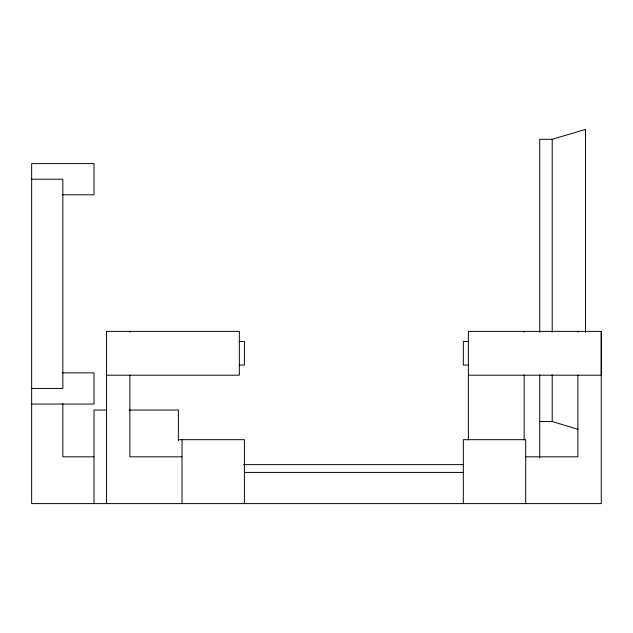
<?xml version="1.0" encoding="UTF-8"?>
<svg xmlns="http://www.w3.org/2000/svg" width="633" height="633" viewBox="0 0 633 633"><rect width="100%" height="100%" fill="white"/><g stroke="black" fill="none" stroke-linecap="round" stroke-linejoin="round"><path stroke-width="0.95" d="M106.384 332.127L106.471 331.383L239.337 331.383L239.337 375.195L106.471 375.195L106.384 374.451M539.727 332.27L539.727 139.3L552.205 139.3L585.493 129.401L585.493 332.317M31.65 179.202L62.833 179.202L62.833 388.448L31.65 388.448M62.833 194.79L94.016 194.79L94.016 163.607L31.65 163.607L31.65 503.599L601.263 503.599L601.263 331.383L468.396 331.383L468.396 439.99M239.337 341.519L244.409 341.519L244.409 365.059L239.337 365.059M468.396 341.519L463.324 341.519L463.324 365.059L468.396 365.059M62.833 372.861L94.016 372.861L94.016 404.044L31.65 404.044M468.396 375.195L601.263 375.195L601.263 331.383M106.771 410.042L94.016 410.042L94.016 503.599M129.33 410.042L178.371 410.042L178.371 440.576M539.727 421.531L552.205 421.531L578.095 429.364M178.371 439.674L244.409 439.674L244.409 503.599M94.016 456.82L62.833 456.82L62.833 403.514M182.035 456.82L129.86 456.82L129.86 375.195M525.699 456.82L577.874 456.82L577.874 375.195M243.539 464.622L463.704 464.622M244.409 472.416L463.324 472.416M577.874 331.383L577.874 332.127M552.205 139.3L552.205 332.206M552.205 374.76L552.205 421.531M539.727 374.815L539.727 457.817M525.699 503.599L525.699 439.674L463.324 439.674L463.324 503.599M524.14 331.383L524.14 332.127M524.14 374.965L524.14 439.99M182.035 439.674L182.035 503.599M129.86 331.383L129.86 332.127M106.471 331.383L106.471 503.599"/></g></svg>
